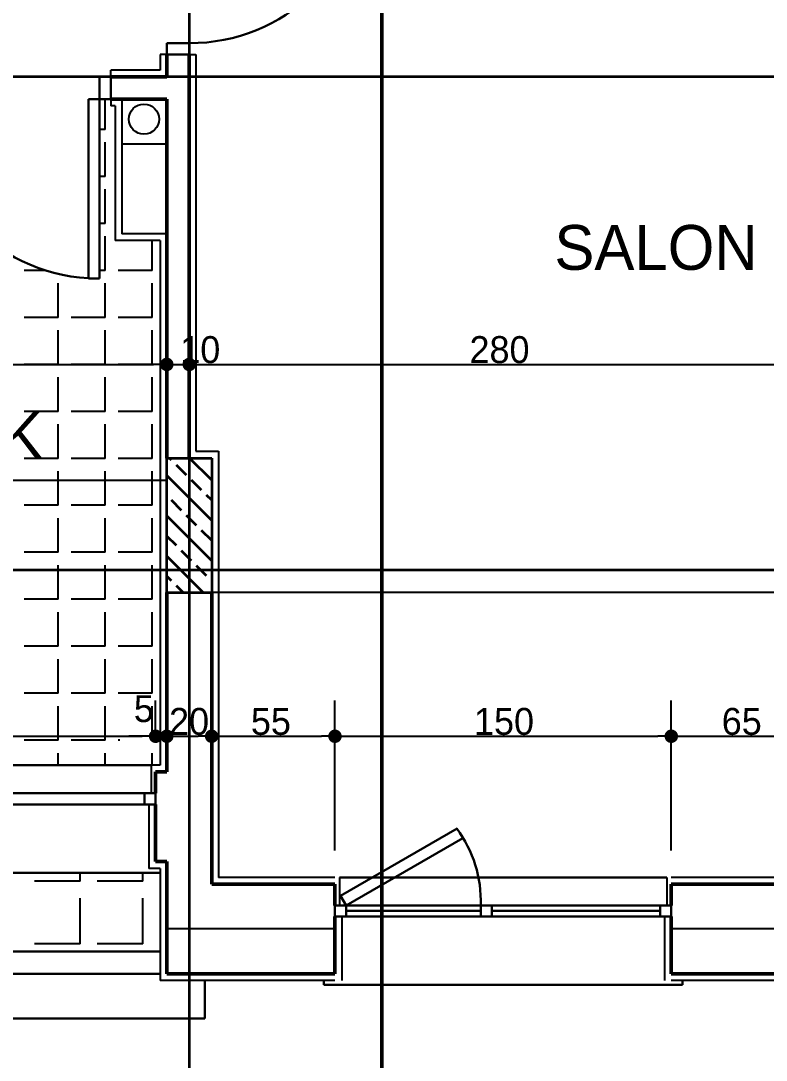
# Model space of a CAD drawing. Header units: millimetres. Extents: x 9537.41 to 9541.95, y -1431.78 to -1431.38.
# Drawn here: x 9539.1041 to 9539.1706, y -1431.6184 to -1431.5257 of the extents above; entities that cross this region are included whole.
import ezdxf

# ---------------------------------------------------------------- set-up
doc = ezdxf.new("R2010")
doc.units = ezdxf.units.MM
for name, pattern in [('ACAD_ISO02W100', [15, 12, -3]), ('ACAD_ISO03W100', [30, 12, -18]), ('ACAD_ISO04W100', [30, 24, -3, 0, -3]), ('ACAD_ISO06W100', [36, 24, -3, 0, -3, 0, -3, 0, -3])]:
    doc.linetypes.add(name, pattern=pattern)
for name, color, linetype, lineweight in [('aks', 6, 'Continuous', 35), ('BACA', 24, 'Continuous', 25), ('balkon', 173, 'Continuous', 30), ('duvar', 214, 'Continuous', 50), ('kapı-pencere', 140, 'Continuous', 30), ('karo', 206, 'Continuous', 25), ('kesit', 3, 'Continuous', 50), ('kolon', 6, 'Continuous', 35), ('sıva', 203, 'Continuous', 25), ('yazı', 161, 'Continuous', 35), ('ölçü', 4, 'Continuous', 25)]:
    doc.layers.add(name, color=color, linetype=linetype, lineweight=lineweight)

msp = doc.modelspace()

# ---------------------------------------------------------------- linework, layer by layer
at = {"color": 0, "linetype": 'ByBlock', "lineweight": -2}
for p, q in [((9539.116551608944, -1431.556341257242), (9539.115951608945, -1431.556341257242)), ((9539.116551608944, -1431.556341257242), (9539.115951608945, -1431.556341257242)), ((9539.119751608943, -1431.556341257242), (9539.120351608944, -1431.556341257242)), ((9539.119751608943, -1431.556341257242), (9539.120351608944, -1431.556341257242)), ((9539.115551608944, -1431.589503441157), (9539.114951608944, -1431.589503441157)), ((9539.115551608944, -1431.589503441157), (9539.114951608944, -1431.589503441157)), ((9539.117751608945, -1431.589503441157), (9539.118351608944, -1431.589503441157)), ((9539.117751608945, -1431.589503441157), (9539.118351608944, -1431.589503441157)), ((9539.120551608945, -1431.589503441157), (9539.119951608944, -1431.589503441157)), ((9539.121751608944, -1431.589503441157), (9539.122351608945, -1431.589503441157)), ((9539.131551608943, -1431.589503441157), (9539.130951608944, -1431.589503441157)), ((9539.132751608944, -1431.589503441157), (9539.133351608943, -1431.589503441157)), ((9539.161551608944, -1431.589503441157), (9539.160951608945, -1431.589503441157)), ((9539.162751608945, -1431.589503441157), (9539.163351608944, -1431.589503441157))]:
    msp.add_line(p, q, dxfattribs=at)
at = {"color": 0, "linetype": 'ByBlock', "const_width": 0.0006000000000000001}
for points in [[(9539.116851608944, -1431.556341257242, 1), (9539.117451608945, -1431.556341257242, 1)], [(9539.116851608944, -1431.556341257242, 1), (9539.117451608945, -1431.556341257242, 1)], [(9539.119451608944, -1431.556341257242, 1), (9539.118851608944, -1431.556341257242, 1)], [(9539.119451608944, -1431.556341257242, 1), (9539.118851608944, -1431.556341257242, 1)], [(9539.115851608944, -1431.589503441157, 1), (9539.116451608945, -1431.589503441157, 1)], [(9539.115851608944, -1431.589503441157, 1), (9539.116451608945, -1431.589503441157, 1)], [(9539.117451608945, -1431.589503441157, 1), (9539.116851608944, -1431.589503441157, 1)], [(9539.117451608945, -1431.589503441157, 1), (9539.116851608944, -1431.589503441157, 1)], [(9539.121451608944, -1431.589503441157, 1), (9539.120851608945, -1431.589503441157, 1)], [(9539.120851608945, -1431.589503441157, 1), (9539.121451608944, -1431.589503441157, 1)], [(9539.132451608944, -1431.589503441157, 1), (9539.131851608945, -1431.589503441157, 1)], [(9539.131851608945, -1431.589503441157, 1), (9539.132451608944, -1431.589503441157, 1)], [(9539.162451608943, -1431.589503441157, 1), (9539.161851608944, -1431.589503441157, 1)], [(9539.161851608944, -1431.589503441157, 1), (9539.162451608943, -1431.589503441157, 1)]]:
    msp.add_lwpolyline(points, format="xyb", close=True, dxfattribs=at)
at = {"layer": 'aks', "linetype": 'ACAD_ISO06W100'}
for p, q in [((9539.119151608944, -1431.406689333453), (9539.119151608944, -1431.684689333453)), ((9539.291151608944, -1431.530689333453), (9538.719151608944, -1431.530689333453)), ((9539.291151608944, -1431.574689333453), (9538.719151608944, -1431.574689333453))]:
    msp.add_line(p, q, dxfattribs=at)
at = {"layer": 'BACA'}
for p, q in [((9539.113151608944, -1431.532689333453), (9539.113151608944, -1431.544689333453)), ((9539.117151608943, -1431.536689333453), (9539.113151608944, -1431.536689333453)), ((9539.117151608943, -1431.544689333453), (9539.113151608944, -1431.544689333453))]:
    msp.add_line(p, q, dxfattribs=at)
msp.add_circle((9539.115113407783, -1431.534462580343), 0.001343228472585906, dxfattribs=at)
at = {"layer": 'balkon'}
for p, q in [((9539.116551608944, -1431.608689333453), (9539.085151608944, -1431.608689333453)), ((9539.116551608944, -1431.610689333453), (9539.083151608944, -1431.610689333453)), ((9539.120551608945, -1431.614689333453), (9539.120551608945, -1431.611289333453)), ((9539.120551608945, -1431.614689333453), (9539.079151608945, -1431.614689333453))]:
    msp.add_line(p, q, dxfattribs=at)
at = {"layer": 'duvar'}
for p, q in [((9539.117151608943, -1431.528689333453), (9539.117151608943, -1431.530689333453)), ((9539.119151608944, -1431.528689333453), (9539.119151608944, -1431.564689333453)), ((9539.117151608943, -1431.530689333453), (9539.112151608944, -1431.530689333453)), ((9539.117151608943, -1431.532689333453), (9539.112151608944, -1431.532689333453)), ((9539.117151608943, -1431.532689333453), (9539.117151608943, -1431.564689333453)), ((9539.117151608943, -1431.576689333453), (9539.117151608943, -1431.592689333453)), ((9539.121151608944, -1431.576689333453), (9539.121151608944, -1431.602689333453)), ((9539.117151608943, -1431.592689333453), (9539.116151608943, -1431.592689333453)), ((9539.116151608943, -1431.594589333453), (9539.116151608943, -1431.592689333453)), ((9539.116151608943, -1431.595589333453), (9539.116151608943, -1431.600689333453)), ((9539.117151608943, -1431.600689333453), (9539.116151608943, -1431.600689333453)), ((9539.117151608943, -1431.600689333453), (9539.117151608943, -1431.610689333453)), ((9539.132151608945, -1431.602689333453), (9539.121151608944, -1431.602689333453)), ((9539.132151608945, -1431.602689333453), (9539.132151608945, -1431.604589333453)), ((9539.175151608944, -1431.602689333453), (9539.162151608944, -1431.602689333453)), ((9539.162151608944, -1431.604589333453), (9539.162151608944, -1431.602689333453)), ((9539.132151608945, -1431.605589333453), (9539.132151608945, -1431.610689333453)), ((9539.162151608944, -1431.605589333453), (9539.162151608944, -1431.610689333453)), ((9539.132151608945, -1431.610689333453), (9539.117151608943, -1431.610689333453)), ((9539.179151608943, -1431.610689333453), (9539.162151608944, -1431.610689333453))]:
    msp.add_line(p, q, dxfattribs=at)
at = {"layer": 'kapı-pencere'}
for p, q in [((9539.119151608944, -1431.527689333453), (9539.117151608943, -1431.527689333453)), ((9539.117151608943, -1431.527689333453), (9539.117151608943, -1431.528689333453)), ((9539.119151608944, -1431.528689333453), (9539.119151608944, -1431.527689333453)), ((9539.117151608943, -1431.528689333453), (9539.119151608944, -1431.528689333453)), ((9539.112151608944, -1431.530689333453), (9539.111151608944, -1431.530689333453)), ((9539.111151608944, -1431.530689333453), (9539.111151608944, -1431.532689333453)), ((9539.112151608944, -1431.532689333453), (9539.112151608944, -1431.530689333453)), ((9539.111151608944, -1431.532689333453), (9539.110151608944, -1431.532689333453)), ((9539.110151608944, -1431.532689333453), (9539.110151608944, -1431.548689333453)), ((9539.111151608944, -1431.548689333453), (9539.111151608944, -1431.532689333453)), ((9539.111151608944, -1431.532689333453), (9539.112151608944, -1431.532689333453)), ((9539.110151608944, -1431.548689333453), (9539.111151608944, -1431.548689333453)), ((9539.086551608943, -1431.592089333453), (9539.115751608944, -1431.592089333453)), ((9539.116151608943, -1431.594589333453), (9539.100151608944, -1431.594589333453)), ((9539.115151608945, -1431.595589333453), (9539.115151608945, -1431.594589333453)), ((9539.115151608945, -1431.594589333453), (9539.116151608943, -1431.594589333453)), ((9539.116151608943, -1431.594589333453), (9539.116151608943, -1431.595589333453)), ((9539.100151608944, -1431.595589333453), (9539.116151608943, -1431.595589333453)), ((9539.116151608943, -1431.595589333453), (9539.115151608945, -1431.595589333453)), ((9539.085151608944, -1431.601689333453), (9539.116551608944, -1431.601689333453)), ((9539.132551608944, -1431.602089333453), (9539.161751608945, -1431.602089333453)), ((9539.132151608945, -1431.605589333453), (9539.132151608945, -1431.604589333453)), ((9539.132151608945, -1431.604589333453), (9539.133151608945, -1431.604589333453)), ((9539.145151608944, -1431.604589333453), (9539.133151608945, -1431.604589333453)), ((9539.133151608945, -1431.604589333453), (9539.133151608945, -1431.605589333453)), ((9539.145151608944, -1431.605089333453), (9539.133151608945, -1431.605089333453)), ((9539.145151608944, -1431.605589333453), (9539.145151608944, -1431.604589333453)), ((9539.145151608944, -1431.604589333453), (9539.146151608944, -1431.604589333453)), ((9539.162151608944, -1431.604589333453), (9539.146151608944, -1431.604589333453)), ((9539.146151608944, -1431.604589333453), (9539.146151608944, -1431.605589333453)), ((9539.161151608943, -1431.605089333453), (9539.146151608944, -1431.605089333453)), ((9539.161151608943, -1431.605589333453), (9539.161151608943, -1431.604589333453)), ((9539.161151608943, -1431.604589333453), (9539.162151608944, -1431.604589333453)), ((9539.162151608944, -1431.604589333453), (9539.162151608944, -1431.605589333453)), ((9539.133151608945, -1431.605589333453), (9539.132151608945, -1431.605589333453)), ((9539.133151608945, -1431.605589333453), (9539.145151608944, -1431.605589333453)), ((9539.146151608944, -1431.605589333453), (9539.145151608944, -1431.605589333453)), ((9539.146151608944, -1431.605589333453), (9539.162151608944, -1431.605589333453)), ((9539.162151608944, -1431.605589333453), (9539.161151608943, -1431.605589333453)), ((9539.131151608944, -1431.611289333453), (9539.131151608944, -1431.611689333453)), ((9539.163151608944, -1431.611289333453), (9539.163151608944, -1431.611689333453)), ((9539.131151608944, -1431.611689333453), (9539.163151608944, -1431.611689333453))]:
    msp.add_line(p, q, dxfattribs=at)
at = {"layer": 'kapı-pencere', "linetype": 'ACAD_ISO02W100'}
for p, q in [((9539.14304391379, -1431.597723308049), (9539.132651608945, -1431.603723308049)), ((9539.133151608945, -1431.604589333453), (9539.14354391379, -1431.598589333453)), ((9539.132651608945, -1431.603723308049), (9539.133151608945, -1431.604589333453))]:
    msp.add_line(p, q, dxfattribs=at)
at = {"layer": 'kapı-pencere'}
for centre, start, end in [((9539.119151608944, -1431.511689333453), 270, 356.4166783174569), ((9539.111151608944, -1431.532689333453), 180, 266.4166781305679)]:
    msp.add_arc(centre, 0.016, start, end, dxfattribs=at)
at = {"layer": 'kapı-pencere', "linetype": 'ACAD_ISO02W100'}
msp.add_arc((9539.1343926737, -1431.604191307347), 0.01076629520126335, 357.8813126060445, 36.80567878397812, dxfattribs=at)
at = {"layer": 'karo'}
for p, q in [((9539.11165378195, -1431.535378876782), (9539.11165378195, -1431.532689333453)), ((9539.11165378195, -1431.535378876782), (9539.111151608944, -1431.535378876782)), ((9539.11165378195, -1431.539569876782), (9539.11165378195, -1431.536521876782)), ((9539.11165378195, -1431.539569876782), (9539.111151608944, -1431.539569876782)), ((9539.11165378195, -1431.543760876782), (9539.11165378195, -1431.540712876782)), ((9539.11165378195, -1431.543760876782), (9539.111151608944, -1431.543760876782)), ((9539.11165378195, -1431.547951876782), (9539.11165378195, -1431.544903876783)), ((9539.11584478195, -1431.547951876782), (9539.11584478195, -1431.545289333453)), ((9539.106350070533, -1431.547951876782), (9539.10441478195, -1431.547951876782)), ((9539.11165378195, -1431.547951876782), (9539.111151608944, -1431.547951876782)), ((9539.11584478195, -1431.547951876782), (9539.11279678195, -1431.547951876782)), ((9539.10746278195, -1431.552142876782), (9539.10746278195, -1431.549094876783)), ((9539.11165378195, -1431.552142876782), (9539.11165378195, -1431.549094876783)), ((9539.11584478195, -1431.552142876782), (9539.11584478195, -1431.549094876783)), ((9539.10746278195, -1431.552142876782), (9539.10441478195, -1431.552142876782)), ((9539.11165378195, -1431.552142876782), (9539.10860578195, -1431.552142876782)), ((9539.11584478195, -1431.552142876782), (9539.11279678195, -1431.552142876782)), ((9539.10746278195, -1431.556333876782), (9539.10746278195, -1431.553285876783)), ((9539.11165378195, -1431.556333876782), (9539.11165378195, -1431.553285876783)), ((9539.11584478195, -1431.556333876782), (9539.11584478195, -1431.553285876783)), ((9539.10746278195, -1431.556333876782), (9539.10441478195, -1431.556333876782)), ((9539.11165378195, -1431.556333876782), (9539.10860578195, -1431.556333876782)), ((9539.11584478195, -1431.556333876782), (9539.11279678195, -1431.556333876782)), ((9539.10746278195, -1431.560524876782), (9539.10746278195, -1431.557476876783)), ((9539.11165378195, -1431.560524876782), (9539.11165378195, -1431.557476876783)), ((9539.11584478195, -1431.560524876782), (9539.11584478195, -1431.557476876783)), ((9539.10746278195, -1431.560524876782), (9539.10441478195, -1431.560524876782)), ((9539.11165378195, -1431.560524876782), (9539.10860578195, -1431.560524876782)), ((9539.11584478195, -1431.560524876782), (9539.11279678195, -1431.560524876782)), ((9539.10746278195, -1431.564715876783), (9539.10746278195, -1431.561667876783)), ((9539.11165378195, -1431.564715876783), (9539.11165378195, -1431.561667876783)), ((9539.11584478195, -1431.564715876783), (9539.11584478195, -1431.561667876783)), ((9539.10746278195, -1431.564715876783), (9539.10441478195, -1431.564715876783)), ((9539.11165378195, -1431.564715876783), (9539.10860578195, -1431.564715876783)), ((9539.11584478195, -1431.564715876783), (9539.11279678195, -1431.564715876783)), ((9539.10746278195, -1431.566689333453), (9539.10746278195, -1431.565858876783)), ((9539.11165378195, -1431.566689333453), (9539.11165378195, -1431.565858876783)), ((9539.11584478195, -1431.566689333453), (9539.11584478195, -1431.565858876783)), ((9539.10746278195, -1431.568906876783), (9539.10746278195, -1431.566689333453)), ((9539.11165378195, -1431.568906876783), (9539.11165378195, -1431.566689333453)), ((9539.11584478195, -1431.568906876783), (9539.11584478195, -1431.566689333453)), ((9539.10746278195, -1431.568906876783), (9539.10441478195, -1431.568906876783)), ((9539.11165378195, -1431.568906876783), (9539.10860578195, -1431.568906876783)), ((9539.11584478195, -1431.568906876783), (9539.11279678195, -1431.568906876783)), ((9539.10746278195, -1431.573097876783), (9539.10746278195, -1431.570049876783)), ((9539.11165378195, -1431.573097876783), (9539.11165378195, -1431.570049876783)), ((9539.11584478195, -1431.573097876783), (9539.11584478195, -1431.570049876783)), ((9539.10746278195, -1431.573097876783), (9539.10441478195, -1431.573097876783)), ((9539.11165378195, -1431.573097876783), (9539.10860578195, -1431.573097876783)), ((9539.11584478195, -1431.573097876783), (9539.11279678195, -1431.573097876783)), ((9539.10746278195, -1431.574689333453), (9539.10746278195, -1431.574240876783)), ((9539.11165378195, -1431.574689333453), (9539.11165378195, -1431.574240876783)), ((9539.11584478195, -1431.574689333453), (9539.11584478195, -1431.574240876783)), ((9539.10746278195, -1431.577288876783), (9539.10746278195, -1431.574689333453)), ((9539.11165378195, -1431.577288876783), (9539.11165378195, -1431.574689333453)), ((9539.11584478195, -1431.577288876783), (9539.11584478195, -1431.574689333453)), ((9539.10746278195, -1431.577288876783), (9539.10441478195, -1431.577288876783)), ((9539.11165378195, -1431.577288876783), (9539.10860578195, -1431.577288876783)), ((9539.11584478195, -1431.577288876783), (9539.11279678195, -1431.577288876783)), ((9539.10746278195, -1431.581479876783), (9539.10746278195, -1431.578431876783)), ((9539.11165378195, -1431.581479876783), (9539.11165378195, -1431.578431876783)), ((9539.11584478195, -1431.581479876783), (9539.11584478195, -1431.578431876783)), ((9539.10746278195, -1431.581479876783), (9539.10441478195, -1431.581479876783)), ((9539.11165378195, -1431.581479876783), (9539.10860578195, -1431.581479876783)), ((9539.11584478195, -1431.581479876783), (9539.11279678195, -1431.581479876783)), ((9539.10746278195, -1431.585670876783), (9539.10746278195, -1431.582622876783)), ((9539.11165378195, -1431.585670876783), (9539.11165378195, -1431.582622876783)), ((9539.11584478195, -1431.585670876783), (9539.11584478195, -1431.582622876783)), ((9539.10746278195, -1431.585670876783), (9539.10441478195, -1431.585670876783)), ((9539.11165378195, -1431.585670876783), (9539.10860578195, -1431.585670876783)), ((9539.11584478195, -1431.585670876783), (9539.11279678195, -1431.585670876783)), ((9539.10746278195, -1431.589861876783), (9539.10746278195, -1431.586813876783)), ((9539.11165378195, -1431.589861876783), (9539.11165378195, -1431.586813876783)), ((9539.11584478195, -1431.589861876783), (9539.11584478195, -1431.586813876783)), ((9539.10746278195, -1431.589861876783), (9539.10441478195, -1431.589861876783)), ((9539.11165378195, -1431.589861876783), (9539.10860578195, -1431.589861876783)), ((9539.112951608944, -1431.589861876783), (9539.11279678195, -1431.589861876783)), ((9539.11584478195, -1431.589861876783), (9539.115751608944, -1431.589861876783)), ((9539.10746278195, -1431.592089333453), (9539.10746278195, -1431.591004876783)), ((9539.11165378195, -1431.592089333453), (9539.11165378195, -1431.591004876783)), ((9539.11584478195, -1431.592089333453), (9539.11584478195, -1431.591004876783)), ((9539.109421730587, -1431.602434876783), (9539.109421730587, -1431.601689333453)), ((9539.115009730587, -1431.602434876783), (9539.115009730587, -1431.601689333453)), ((9539.109421730587, -1431.602434876783), (9539.105357730588, -1431.602434876783)), ((9539.115009730587, -1431.602434876783), (9539.110945730588, -1431.602434876783)), ((9539.116551608944, -1431.602434876783), (9539.116533730588, -1431.602434876783)), ((9539.109421730587, -1431.608022876783), (9539.109421730587, -1431.603958876783)), ((9539.115009730587, -1431.608022876783), (9539.115009730587, -1431.603958876783)), ((9539.109421730587, -1431.608022876783), (9539.105357730588, -1431.608022876783)), ((9539.115009730587, -1431.608022876783), (9539.110945730588, -1431.608022876783)), ((9539.116551608944, -1431.608022876783), (9539.116533730588, -1431.608022876783))]:
    msp.add_line(p, q, dxfattribs=at)
at = {"layer": 'kesit', "linetype": 'ACAD_ISO04W100'}
msp.add_line((9539.136327875984, -1431.425749573912), (9539.136327875984, -1431.632435434815), dxfattribs=at)
at = {"layer": 'kolon'}
for p, q in [((9539.117151608943, -1431.564689333453), (9539.121151608944, -1431.564689333453)), ((9539.117151608943, -1431.576689333453), (9539.117151608943, -1431.564689333453)), ((9539.117560978415, -1431.56486832725), (9539.117381984617, -1431.564689333453)), ((9539.121151608944, -1431.566662906556), (9539.119178035842, -1431.564689333453)), ((9539.121151608944, -1431.564689333453), (9539.121151608944, -1431.576689333453)), ((9539.118908016833, -1431.566215365668), (9539.11800999122, -1431.565317340056)), ((9539.121151608944, -1431.570255009004), (9539.117151608943, -1431.566255009004)), ((9539.120255055252, -1431.567562404086), (9539.119357029638, -1431.566664378474)), ((9539.121151608944, -1431.56845895778), (9539.120704068057, -1431.568011416892)), ((9539.118459004027, -1431.569358455311), (9539.117560978415, -1431.568460429698)), ((9539.121151608944, -1431.573847111452), (9539.117151608943, -1431.569847111452)), ((9539.119806042445, -1431.570705493729), (9539.118908016833, -1431.569807468117)), ((9539.11800999122, -1431.572501544953), (9539.117151608943, -1431.571643162677)), ((9539.121151608944, -1431.572051060228), (9539.120255055252, -1431.571154506535)), ((9539.120401728496, -1431.576689333453), (9539.117151608943, -1431.573439213901)), ((9539.119357029638, -1431.573848583371), (9539.118459004027, -1431.572950557759)), ((9539.120704068057, -1431.575195621789), (9539.119806042445, -1431.574297596177)), ((9539.117560978415, -1431.575644634595), (9539.117151608943, -1431.575235265125)), ((9539.118605677273, -1431.576689333453), (9539.11800999122, -1431.576093647401)), ((9539.117151608943, -1431.576689333453), (9539.121151608944, -1431.576689333453))]:
    msp.add_line(p, q, dxfattribs=at)
at = {"layer": 'sıva'}
for p, q in [((9539.116551608944, -1431.528689333453), (9539.116551608944, -1431.530089333453)), ((9539.117151608943, -1431.528689333453), (9539.116551608944, -1431.528689333453)), ((9539.119151608944, -1431.528689333453), (9539.119751608943, -1431.528689333453)), ((9539.119751608943, -1431.528689333453), (9539.119751608943, -1431.564089333453)), ((9539.116551608944, -1431.530089333453), (9539.112151608944, -1431.530089333453)), ((9539.112151608944, -1431.530689333453), (9539.112151608944, -1431.530089333453)), ((9539.112151608944, -1431.532689333453), (9539.112151608944, -1431.533289333453)), ((9539.112551608943, -1431.533289333453), (9539.112151608944, -1431.533289333453)), ((9539.112551608943, -1431.533289333453), (9539.112551608943, -1431.545289333453)), ((9539.116551608944, -1431.545289333453), (9539.112551608943, -1431.545289333453)), ((9539.116551608944, -1431.545289333453), (9539.116551608944, -1431.592089333453)), ((9539.119751608943, -1431.564089333453), (9539.121751608944, -1431.564089333453)), ((9539.121751608944, -1431.564089333453), (9539.121751608944, -1431.577289333453)), ((9539.121751608944, -1431.577289333453), (9539.121751608944, -1431.602089333453)), ((9539.116551608944, -1431.592089333453), (9539.115751608944, -1431.592089333453)), ((9539.115751608944, -1431.592089333453), (9539.115751608944, -1431.594589333453)), ((9539.115551608944, -1431.595589333453), (9539.115551608944, -1431.601289333453)), ((9539.116551608944, -1431.601289333453), (9539.115551608944, -1431.601289333453)), ((9539.116551608944, -1431.601289333453), (9539.116551608944, -1431.611289333453)), ((9539.132151608945, -1431.602089333453), (9539.121751608944, -1431.602089333453)), ((9539.132551608944, -1431.602089333453), (9539.132551608944, -1431.604589333453)), ((9539.161751608945, -1431.602089333453), (9539.161751608945, -1431.604589333453)), ((9539.174551608945, -1431.602089333453), (9539.162151608944, -1431.602089333453)), ((9539.132751608944, -1431.605589333453), (9539.132751608944, -1431.611289333453)), ((9539.161551608944, -1431.605589333453), (9539.161551608944, -1431.611289333453)), ((9539.132151608945, -1431.611289333453), (9539.116551608944, -1431.611289333453)), ((9539.179751608945, -1431.611289333453), (9539.162151608944, -1431.611289333453))]:
    msp.add_line(p, q, dxfattribs=at)
at = {"layer": 'sıva', "linetype": 'ACAD_ISO03W100'}
for p, q in [((9539.117151608943, -1431.566689333453), (9539.069151608945, -1431.566689333453)), ((9539.117151608943, -1431.576689333453), (9539.121151608944, -1431.576689333453)), ((9539.175151608944, -1431.576689333453), (9539.121151608944, -1431.576689333453)), ((9539.132151608945, -1431.606689333453), (9539.117151608943, -1431.606689333453)), ((9539.179151608943, -1431.606689333453), (9539.162151608944, -1431.606689333453))]:
    msp.add_line(p, q, dxfattribs=at)
at = {"layer": 'ölçü'}
for p, q in [((9539.117151608943, -1431.553341257242), (9539.117151608943, -1431.553141257242)), ((9539.117151608943, -1431.553341257242), (9539.117151608943, -1431.553141257242)), ((9539.119151608944, -1431.553341257242), (9539.119151608944, -1431.553141257242)), ((9539.119151608944, -1431.553341257242), (9539.119151608944, -1431.553141257242)), ((9539.068351608945, -1431.556341257242), (9539.115951608945, -1431.556341257242)), ((9539.115951608945, -1431.556341257242), (9539.114751608944, -1431.556341257242)), ((9539.117151608943, -1431.556341257242), (9539.119151608944, -1431.556341257242)), ((9539.120351608944, -1431.556341257242), (9539.121551608943, -1431.556341257242)), ((9539.120351608944, -1431.556341257242), (9539.173951608944, -1431.556341257242)), ((9539.116151608943, -1431.589689333453), (9539.116151608943, -1431.586303441157)), ((9539.116151608943, -1431.589689333453), (9539.116151608943, -1431.586303441157)), ((9539.117151608943, -1431.589689333453), (9539.117151608943, -1431.586303441157)), ((9539.117151608943, -1431.589689333453), (9539.117151608943, -1431.586303441157)), ((9539.121151608944, -1431.58966010305), (9539.121151608944, -1431.586303441157)), ((9539.121151608944, -1431.58966010305), (9539.121151608944, -1431.586303441157)), ((9539.132151608945, -1431.599689333453), (9539.132151608945, -1431.586303441157)), ((9539.132151608945, -1431.599689333453), (9539.132151608945, -1431.586303441157)), ((9539.162151608944, -1431.599689333453), (9539.162151608944, -1431.586303441157)), ((9539.162151608944, -1431.599689333453), (9539.162151608944, -1431.586303441157)), ((9539.087351608943, -1431.589503441157), (9539.114951608944, -1431.589503441157)), ((9539.114951608944, -1431.589503441157), (9539.113751608944, -1431.589503441157)), ((9539.116151608943, -1431.589503441157), (9539.117151608943, -1431.589503441157)), ((9539.118351608944, -1431.589503441157), (9539.119551608945, -1431.589503441157)), ((9539.118351608944, -1431.589503441157), (9539.119951608944, -1431.589503441157)), ((9539.122351608945, -1431.589503441157), (9539.130951608944, -1431.589503441157)), ((9539.133351608943, -1431.589503441157), (9539.160951608945, -1431.589503441157)), ((9539.163351608944, -1431.589503441157), (9539.173951608944, -1431.589503441157))]:
    msp.add_line(p, q, dxfattribs=at)

# ---------------------------------------------------------------- texts
at = {"layer": 'yazı'}
for s, p in [('SALON', (9539.151725639253, -1431.547903153538)), ('MUTFAK', (9539.084050677235, -1431.564626475196))]:
    msp.add_text(s, height=0.004, dxfattribs=at).set_placement(p)
at = {"layer": 'ölçü'}
for s, p in [('10', (9539.118351608944, -1431.556216257242)), ('280', (9539.144151608944, -1431.556216257242)), ('5', (9539.114209730587, -1431.588239304141)), ('20', (9539.117351608944, -1431.589378441157)), ('55', (9539.124651608945, -1431.589378441157)), ('150', (9539.144551608944, -1431.589378441157)), ('65', (9539.166651608944, -1431.589378441157))]:
    msp.add_text(s, height=0.0024, dxfattribs=at).set_placement(p)

doc.saveas('drawing.dxf')
